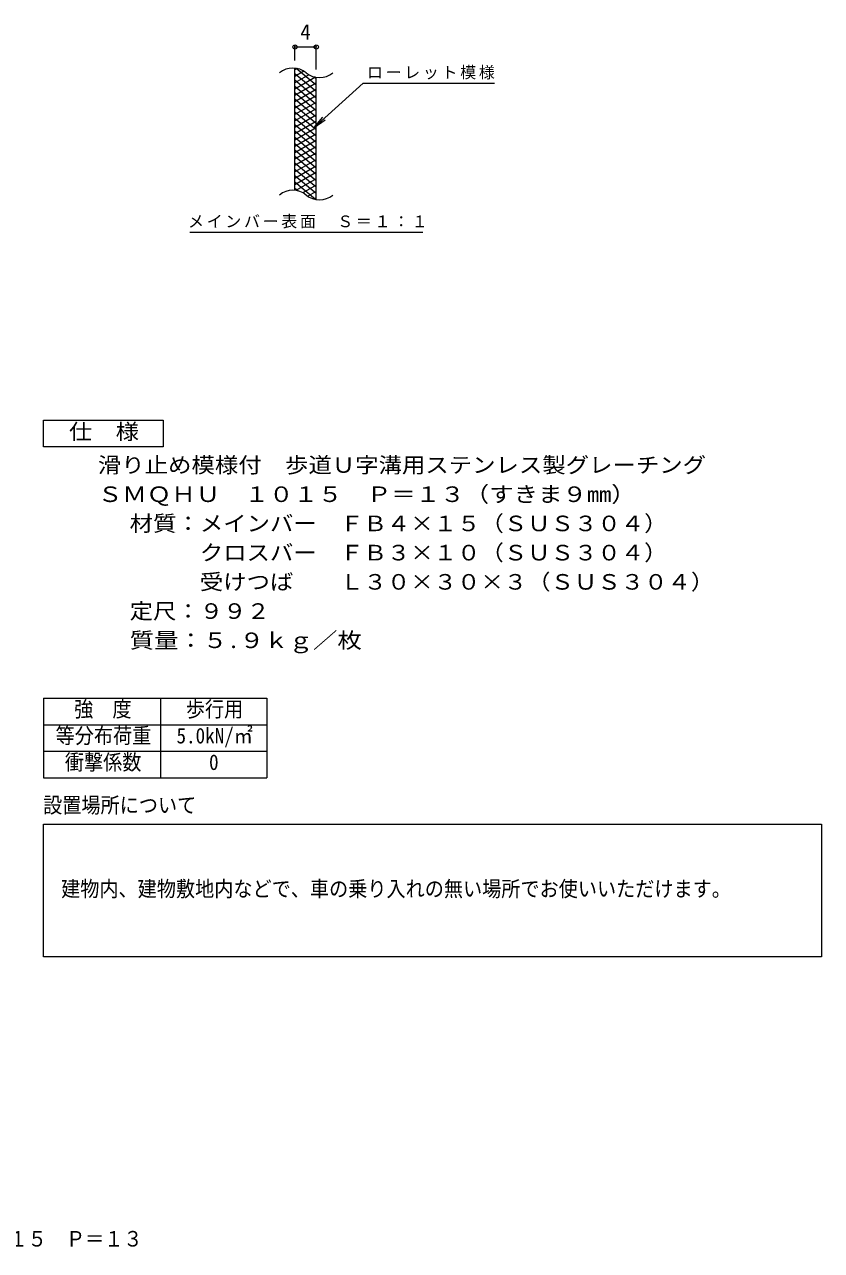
# Model space of a CAD drawing. Units: millimetres at full size, sheet at 1:10, with parts at other scales. Extents: x -1598 to 1653, y -1375 to 1060.
# Drawn here: x 154 to 1653, y -1375 to 933 of the extents above; entities that cross this region are included whole.
import ezdxf
from ezdxf.enums import TextEntityAlignment as Align

# ---------------------------------------------------------------- set-up
doc = ezdxf.new("R2010")
doc.units = ezdxf.units.MM
doc.header["$LTSCALE"] = 10
doc.header["$PDMODE"] = 32
doc.header["$PDSIZE"] = 8
for name, color, linetype, lineweight in [('A-4', 2, 'Continuous', 9), ('A-5', 7, 'Continuous', 9), ('C-2', 3, 'Continuous', 9), ('C-4', 7, 'Continuous', 9), ('C-5', 7, 'Continuous', 9), ('C-9', 6, 'Continuous', 5)]:
    doc.layers.add(name, color=color, linetype=linetype, lineweight=lineweight)
doc.layers.add('F-5', color=2, linetype='Continuous')
doc.styles.add('ＭＳ ゴシック', font='')
doc.styles.get('ＭＳ ゴシック').set_extended_font_data('MS Gothic')

msp = doc.modelspace()

# ---------------------------------------------------------------- linework, layer by layer
at = {"layer": 'A-4'}
for p, q in [((189.51, -335.3), (609.51, -335.3)), ((189.51, -335.3), (189.51, -485.3)), ((409.51, -335.3), (409.51, -485.3)), ((609.51, -335.3), (609.51, -485.3)), ((189.51, -385.3), (609.51, -385.3)), ((189.51, -435.3), (609.51, -435.3)), ((189.51, -485.3), (609.51, -485.3)), ((189.51, -572.24), (1652.95, -572.24)), ((189.51, -822.16), (189.51, -572.24))]:
    msp.add_line(p, q, dxfattribs=at)
msp.add_lwpolyline([(1652.95, -572.24), (1652.95, -822.16), (189.51, -822.16)], dxfattribs=at)
at = {"layer": 'A-5'}
msp.add_lwpolyline([(189.51, 138.15), (189.51, 188.15), (414.51, 188.15), (414.51, 138.15)], close=True, dxfattribs=at)
at = {"layer": 'C-2'}
for p, q in [((662.39, 620.44), (662.39, 850.44)), ((702.39, 603.23), (702.39, 833.23))]:
    msp.add_line(p, q, dxfattribs=at)
for centre, start, end in [((658.42, 811.19), 50.82628, 129.17371), ((708.6, 872.76), 230.82628, 309.17371), ((658.42, 581.19), 50.82628, 129.17371), ((708.6, 642.76), 230.82628, 309.17371)]:
    msp.add_arc(centre, 39.71, start, end, dxfattribs=at)
at = {"layer": 'C-4'}
for p, q in [((662.39, 865.44), (662.39, 893.67)), ((662.39, 890.67), (702.39, 890.67)), ((702.39, 848.23), (702.39, 893.67))]:
    msp.add_line(p, q, dxfattribs=at)
for p in [(662.39, 890.67), (702.39, 890.67)]:
    msp.add_point(p, dxfattribs=at)
at = {"layer": 'C-5'}
for p, q in [((790.71, 822.34), (1037.78, 822.34)), ((698.73, 739.21), (719.31, 753.41)), ((464.77, 542.27), (902.8, 542.27))]:
    msp.add_line(p, q, dxfattribs=at)
msp.add_lwpolyline([(790.71, 822.34), (698.73, 739.21), (714.93, 758.25)], dxfattribs=at)
at = {"layer": 'C-9'}
for p, q in [((666.92, 849.98), (662.39, 847.36)), ((679.17, 845.05), (662.39, 835.36)), ((702.39, 806.62), (662.39, 840.19)), ((688.56, 838.47), (662.39, 823.36)), ((701.17, 833.75), (662.39, 811.36)), ((702.39, 818.62), (664.48, 850.44)), ((702.39, 830.62), (697.67, 834.58)), ((702.39, 794.62), (662.39, 828.19)), ((702.39, 822.46), (662.39, 799.36)), ((702.39, 782.62), (662.39, 816.19)), ((702.39, 810.46), (662.39, 787.36)), ((702.39, 770.62), (662.39, 804.19)), ((702.39, 798.46), (662.39, 775.36)), ((702.39, 758.62), (662.39, 792.19)), ((702.39, 786.46), (662.39, 763.36)), ((702.39, 746.62), (662.39, 780.19)), ((702.39, 774.46), (662.39, 751.36)), ((702.39, 734.62), (662.39, 768.19)), ((702.39, 762.46), (662.39, 739.36)), ((702.39, 722.62), (662.39, 756.19)), ((702.39, 750.46), (662.39, 727.36)), ((702.39, 710.62), (662.39, 744.19)), ((702.39, 738.46), (662.39, 715.36)), ((702.39, 698.62), (662.39, 732.19)), ((702.39, 726.46), (662.39, 703.36)), ((702.39, 686.62), (662.39, 720.19)), ((702.39, 714.46), (662.39, 691.36)), ((702.39, 674.62), (662.39, 708.19)), ((702.39, 702.46), (662.39, 679.36)), ((702.39, 662.62), (662.39, 696.19)), ((702.39, 690.46), (662.39, 667.36)), ((702.39, 650.62), (662.39, 684.19)), ((702.39, 678.46), (662.39, 655.36)), ((702.39, 638.62), (662.39, 672.19)), ((702.39, 666.46), (662.39, 643.36)), ((702.39, 626.62), (662.39, 660.19)), ((702.39, 654.46), (662.39, 631.36)), ((702.39, 614.62), (662.39, 648.19)), ((701.01, 603.78), (662.39, 636.19)), ((667.58, 619.83), (662.39, 624.19)), ((702.39, 642.46), (664.3, 620.46)), ((702.39, 630.46), (677.44, 616.05)), ((702.39, 618.46), (686.89, 609.51)), ((702.39, 606.46), (698.67, 604.31))]:
    msp.add_line(p, q, dxfattribs=at)

# ---------------------------------------------------------------- texts
at = {"layer": 'A-5', "color": 2, "style": 'ＭＳ ゴシック'}
for s, width, p in [('仕\u3000様', 1.1, (237.01, 143.15)), ('滑り止め模様付\u3000歩道Ｕ字溝用ステンレス製グレーチング', 1.1, (291.6, 80.23)), ('ＳＭＱＨＵ\u3000１０１５\u3000Ｐ＝１３（すきま９mm）', 1.15, (291.6, 25.22)), ('材質：メインバー\u3000ＦＢ４×１５（ＳＵＳ３０４）', 1.1, (351.32, -29.78)), ('\u3000\u3000\u3000クロスバー\u3000ＦＢ３×１０（ＳＵＳ３０４）', 1.1, (351.32, -84.78)), ('\u3000\u3000\u3000受けつば\u3000\u3000Ｌ３０×３０×３（ＳＵＳ３０４）', 1.1, (351.32, -139.78)), ('定尺：９９２', 1.1, (351.31, -194.78)), ('質量：５.９ｋｇ／枚', 1.15, (351.31, -249.78))]:
    msp.add_text(s, height=29.33, dxfattribs=dict(at, width=width)).set_placement(p, align=Align.BOTTOM_LEFT)
at = {"layer": 'A-5', "style": 'ＭＳ ゴシック', "width": 0.9}
for s, p in [('強\u3000度', (247.01, -379.3)), ('歩行用', (457.01, -379.3)), ('等分布荷重', (212.01, -429.3)), ('5.0kN/㎡', (439.51, -429.3)), ('衝撃係数', (229.51, -479.3)), ('0', (500.76, -479.3)), ('設置場所について', (188.63, -560.11)), ('建物内、建物敷地内などで、車の乗り入れの無い場所でお使いいただけます。', (222.46, -717.66))]:
    msp.add_text(s, height=29.33, dxfattribs=at).set_placement(p, align=Align.BOTTOM_LEFT)
at = {"layer": 'C-4', "color": 2, "style": 'ＭＳ ゴシック'}
msp.add_text('4', height=29.33, dxfattribs=at).set_placement((672.39, 895.67), align=Align.BOTTOM_LEFT)
at = {"layer": 'C-5', "char_height": 21.99, "attachment_point": 7, "style": 'ＭＳ ゴシック'}
for s, insert in [('\\T1.17;ローレット模様', (797.78, 829.41)), ('\\T1.17;メインバー表面\u3000Ｓ＝１：１', (461.2, 548.97))]:
    msp.add_mtext(s, dxfattribs=dict(at, insert=insert))
at = {"layer": 'F-5', "style": 'ＭＳ ゴシック', "width": 0.9}
msp.add_text('ＳＭＱＨＵ\u3000１０１５\u3000Ｐ＝１３', height=29.33, dxfattribs=at).set_placement((-164.51, -1376.51), align=Align.BOTTOM_LEFT)

doc.saveas('drawing.dxf')
